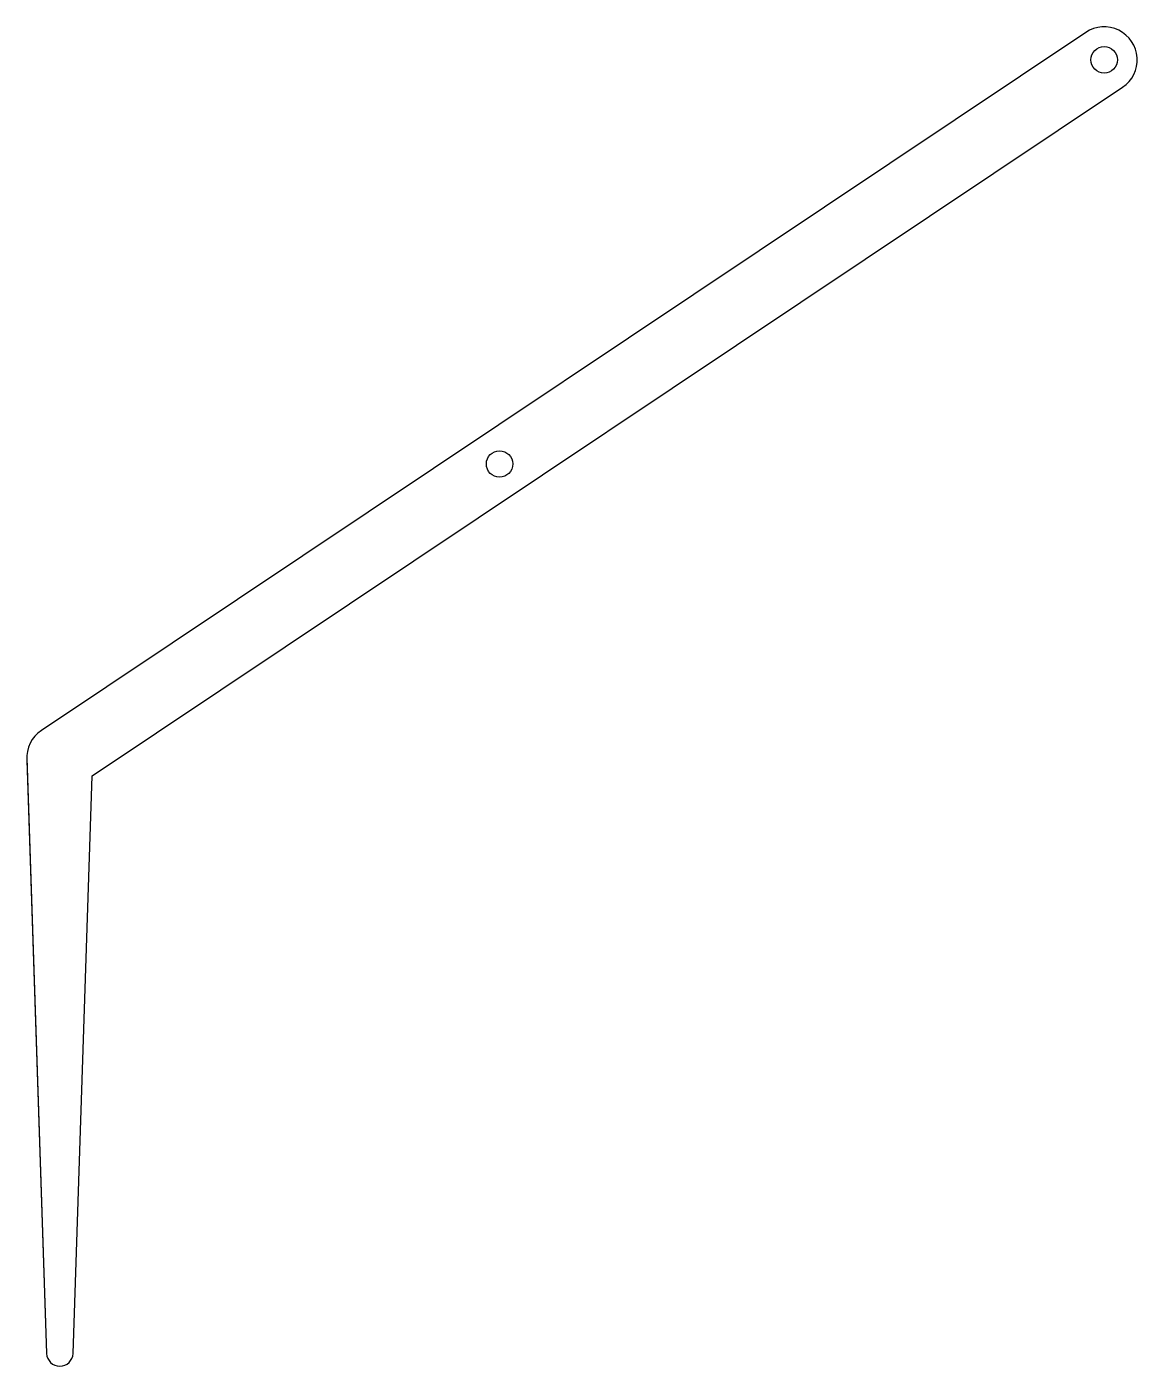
# Model space of a CAD drawing. Header units: millimetres. Extents: x -5 to 163, y -2 to 201.
import ezdxf

# ---------------------------------------------------------------- set-up
doc = ezdxf.new("R2010")
doc.units = ezdxf.units.MM

msp = doc.modelspace()

# ---------------------------------------------------------------- linework, layer by layer
for points in [[(-5, 90), (-2, -0.07, 0.967234), (2, -0.07), (4.91, 87.27), (160.76, 191.4, 1), (155.2, 199.71), (-2.78, 94.16, 0.268267), (-4.99, 89.67)], [(-2.78, 94.16, 0.268267), (-4.99, 89.67), (-2, -0.07)]]:
    msp.add_lwpolyline(points, format="xyb")
for centre in [(157.98, 195.56), (66.52, 134.44)]:
    msp.add_circle(centre, 2)

doc.saveas('drawing.dxf')
